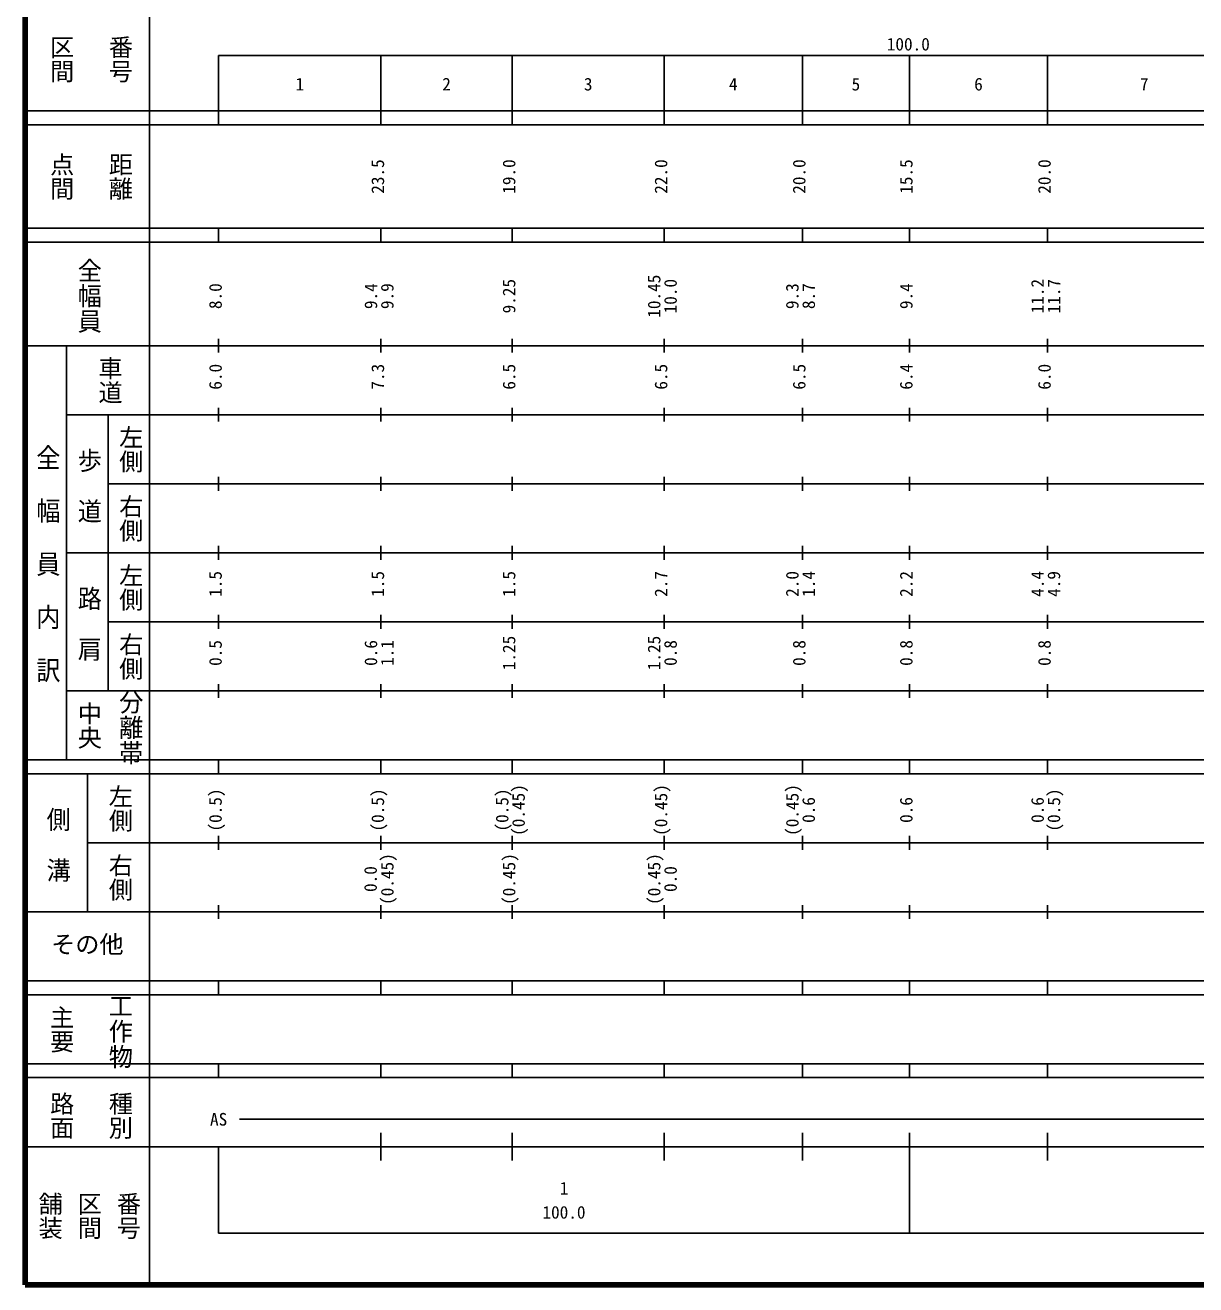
# Model space of a CAD drawing. Units: millimetres on the paper, enlarged 1000 times. Extents: x 40000 to 680000, y 20000 to 380000.
# Drawn here: x 40000 to 209453, y 20000 to 202409 of the extents above; entities that cross this region are included whole.
import ezdxf
from ezdxf.enums import TextEntityAlignment as Align

# ---------------------------------------------------------------- set-up
doc = ezdxf.new("R2010")
doc.units = ezdxf.units.MM
doc.header["$LTSCALE"] = 1000
doc.layers.add('M-TTL', color=2, linetype='Continuous', lineweight=140)
doc.layers.add('M-TTL-BAND', color=7, linetype='Continuous', lineweight=25)
doc.styles.add('@ＭＳ ゴシック', font='')
doc.styles.add('ＭＳ ゴシック', font='')
doc.styles.get('@ＭＳ ゴシック').set_extended_font_data('@MS Gothic')
doc.styles.get('ＭＳ ゴシック').set_extended_font_data('MS Gothic')

msp = doc.modelspace()

# ---------------------------------------------------------------- linework, layer by layer
at = {"layer": 'M-TTL'}
for p, q in [((40000, 380000), (40000, 20000)), ((40000, 20000), (680000, 20000))]:
    msp.add_line(p, q, dxfattribs=at)
at = {"layer": 'M-TTL-BAND'}
for p, q in [((58000, 370000), (58000, 20000)), ((68000, 198000), (579000, 198000)), ((68000, 198000), (68000, 188000)), ((91500, 188000), (91500, 198000)), ((110500, 188000), (110500, 198000)), ((132500, 188000), (132500, 198000)), ((152500, 188000), (152500, 198000)), ((168000, 188000), (168000, 198000)), ((188000, 188000), (188000, 198000)), ((40000, 190000), (579000, 190000)), ((40000, 188000), (579000, 188000)), ((40000, 173000), (579000, 173000)), ((68000, 171000), (68000, 173000)), ((91500, 171000), (91500, 173000)), ((110500, 171000), (110500, 173000)), ((132500, 171000), (132500, 173000)), ((152500, 171000), (152500, 173000)), ((168000, 171000), (168000, 173000)), ((188000, 171000), (188000, 173000)), ((40000, 171000), (579000, 171000)), ((68000, 155000), (68000, 157000)), ((91500, 155000), (91500, 157000)), ((110500, 155000), (110500, 157000)), ((132500, 155000), (132500, 157000)), ((152500, 155000), (152500, 157000)), ((168000, 155000), (168000, 157000)), ((188000, 155000), (188000, 157000)), ((40000, 156000), (579000, 156000)), ((46000, 96000), (46000, 156000)), ((46000, 146000), (579000, 146000)), ((52000, 146000), (52000, 106000)), ((68000, 145000), (68000, 147000)), ((91500, 145000), (91500, 147000)), ((110500, 145000), (110500, 147000)), ((132500, 145000), (132500, 147000)), ((152500, 145000), (152500, 147000)), ((168000, 145000), (168000, 147000)), ((188000, 145000), (188000, 147000)), ((68000, 135000), (68000, 137000)), ((91500, 135000), (91500, 137000)), ((110500, 135000), (110500, 137000)), ((132500, 135000), (132500, 137000)), ((152500, 135000), (152500, 137000)), ((168000, 135000), (168000, 137000)), ((188000, 135000), (188000, 137000)), ((52000, 136000), (579000, 136000)), ((46000, 126000), (579000, 126000)), ((68000, 125000), (68000, 127000)), ((91500, 125000), (91500, 127000)), ((110500, 125000), (110500, 127000)), ((132500, 125000), (132500, 127000)), ((152500, 125000), (152500, 127000)), ((168000, 125000), (168000, 127000)), ((188000, 125000), (188000, 127000)), ((68000, 115000), (68000, 117000)), ((91500, 115000), (91500, 117000)), ((110500, 115000), (110500, 117000)), ((132500, 115000), (132500, 117000)), ((152500, 115000), (152500, 117000)), ((168000, 115000), (168000, 117000)), ((188000, 115000), (188000, 117000)), ((52000, 116000), (579000, 116000)), ((46000, 106000), (579000, 106000)), ((68000, 105000), (68000, 107000)), ((91500, 105000), (91500, 107000)), ((110500, 105000), (110500, 107000)), ((132500, 105000), (132500, 107000)), ((152500, 105000), (152500, 107000)), ((168000, 105000), (168000, 107000)), ((188000, 105000), (188000, 107000)), ((40000, 96000), (579000, 96000)), ((68000, 94000), (68000, 96000)), ((91500, 94000), (91500, 96000)), ((110500, 94000), (110500, 96000)), ((132500, 94000), (132500, 96000)), ((152500, 94000), (152500, 96000)), ((168000, 94000), (168000, 96000)), ((188000, 94000), (188000, 96000)), ((40000, 94000), (579000, 94000)), ((49000, 94000), (49000, 74000)), ((49000, 84000), (579000, 84000)), ((68000, 83000), (68000, 85000)), ((91500, 83000), (91500, 85000)), ((110500, 83000), (110500, 85000)), ((132500, 83000), (132500, 85000)), ((152500, 83000), (152500, 85000)), ((168000, 83000), (168000, 85000)), ((188000, 83000), (188000, 85000)), ((68000, 73000), (68000, 75000)), ((91500, 73000), (91500, 75000)), ((110500, 73000), (110500, 75000)), ((132500, 73000), (132500, 75000)), ((152500, 73000), (152500, 75000)), ((168000, 73000), (168000, 75000)), ((188000, 73000), (188000, 75000)), ((40000, 74000), (579000, 74000)), ((40000, 64000), (579000, 64000)), ((68000, 62000), (68000, 64000)), ((91500, 62000), (91500, 64000)), ((110500, 62000), (110500, 64000)), ((132500, 62000), (132500, 64000)), ((152500, 62000), (152500, 64000)), ((168000, 62000), (168000, 64000)), ((188000, 62000), (188000, 64000)), ((40000, 62000), (579000, 62000)), ((40000, 52000), (579000, 52000)), ((68000, 50000), (68000, 52000)), ((91500, 50000), (91500, 52000)), ((110500, 50000), (110500, 52000)), ((132500, 50000), (132500, 52000)), ((152500, 50000), (152500, 52000)), ((168000, 50000), (168000, 52000)), ((188000, 50000), (188000, 52000)), ((40000, 50000), (579000, 50000)), ((71000, 44000), (533000, 44000)), ((91500, 38000), (91500, 42000)), ((110500, 38000), (110500, 42000)), ((132500, 38000), (132500, 42000)), ((152500, 38000), (152500, 42000)), ((168000, 27500), (168000, 42000)), ((188000, 38000), (188000, 42000)), ((40000, 40000), (579000, 40000)), ((68000, 40000), (68000, 27500)), ((68000, 27500), (579000, 27500))]:
    msp.add_line(p, q, dxfattribs=at)

# ---------------------------------------------------------------- texts
for s, height, rotation, style, p in [('番号', 2566, 270, '@ＭＳ ゴシック', (51750, 201000)), ('区間', 2566, 270, '@ＭＳ ゴシック', (43250, 201000)), ('点間', 2566, 270, '@ＭＳ ゴシック', (43250, 184000)), ('距離', 2566, 270, '@ＭＳ ゴシック', (51750, 184000)), ('23.5', 1833, 90, 'ＭＳ ゴシック', (92500, 178000)), ('19.0', 1833, 90, 'ＭＳ ゴシック', (111500, 178000)), ('22.0', 1833, 90, 'ＭＳ ゴシック', (133500, 178000)), ('20.0', 1833, 90, 'ＭＳ ゴシック', (153500, 178000)), ('15.5', 1833, 90, 'ＭＳ ゴシック', (169000, 178000)), ('20.0', 1833, 90, 'ＭＳ ゴシック', (189000, 178000)), ('10.45', 1833, 90, 'ＭＳ ゴシック', (132500, 160049)), ('8.0', 1833, 90, 'ＭＳ ゴシック', (69000, 161299)), ('9.4', 1833, 90, 'ＭＳ ゴシック', (91500, 161299)), ('9.9', 1833, 90, 'ＭＳ ゴシック', (93870, 161299)), ('9.25', 1833, 90, 'ＭＳ ゴシック', (111500, 160674)), ('10.0', 1833, 90, 'ＭＳ ゴシック', (134870, 160674)), ('9.3', 1833, 90, 'ＭＳ ゴシック', (152500, 161299)), ('8.7', 1833, 90, 'ＭＳ ゴシック', (154870, 161299)), ('9.4', 1833, 90, 'ＭＳ ゴシック', (169000, 161299)), ('11.2', 1833, 90, 'ＭＳ ゴシック', (188000, 160674)), ('11.7', 1833, 90, 'ＭＳ ゴシック', (190370, 160674)), ('車道', 2566, 270, '@ＭＳ ゴシック', (50250, 154500)), ('6.0', 1833, 90, 'ＭＳ ゴシック', (69000, 149625)), ('6.4', 1833, 90, 'ＭＳ ゴシック', (169000, 149625)), ('6.0', 1833, 90, 'ＭＳ ゴシック', (189000, 149625)), ('7.3', 1833, 90, 'ＭＳ ゴシック', (92500, 149625)), ('6.5', 1833, 90, 'ＭＳ ゴシック', (111500, 149625)), ('6.5', 1833, 90, 'ＭＳ ゴシック', (133500, 149625)), ('6.5', 1833, 90, 'ＭＳ ゴシック', (153500, 149625)), ('左側', 2566, 270, '@ＭＳ ゴシック', (53250, 144500)), ('右側', 2566, 270, '@ＭＳ ゴシック', (53250, 134500)), ('左側', 2566, 270, '@ＭＳ ゴシック', (53250, 124500)), ('1.5', 1833, 90, 'ＭＳ ゴシック', (69000, 119625)), ('1.5', 1833, 90, 'ＭＳ ゴシック', (92500, 119625)), ('1.5', 1833, 90, 'ＭＳ ゴシック', (111500, 119625)), ('2.7', 1833, 90, 'ＭＳ ゴシック', (133500, 119625)), ('2.0', 1833, 90, 'ＭＳ ゴシック', (152500, 119625)), ('1.4', 1833, 90, 'ＭＳ ゴシック', (154870, 119625)), ('2.2', 1833, 90, 'ＭＳ ゴシック', (169000, 119625)), ('4.4', 1833, 90, 'ＭＳ ゴシック', (188000, 119625)), ('4.9', 1833, 90, 'ＭＳ ゴシック', (190370, 119625)), ('右側', 2566, 270, '@ＭＳ ゴシック', (53250, 114500)), ('0.5', 1833, 90, 'ＭＳ ゴシック', (69000, 109625)), ('0.6', 1833, 90, 'ＭＳ ゴシック', (91500, 109625)), ('1.1', 1833, 90, 'ＭＳ ゴシック', (93870, 109625)), ('1.25', 1833, 90, 'ＭＳ ゴシック', (111500, 109000)), ('1.25', 1833, 90, 'ＭＳ ゴシック', (132500, 109000)), ('0.8', 1833, 90, 'ＭＳ ゴシック', (134870, 109625)), ('0.8', 1833, 90, 'ＭＳ ゴシック', (153500, 109625)), ('0.8', 1833, 90, 'ＭＳ ゴシック', (169000, 109625)), ('0.8', 1833, 90, 'ＭＳ ゴシック', (189000, 109625)), ('中央', 2566, 270, '@ＭＳ ゴシック', (47250, 104500)), ('左側', 2566, 270, '@ＭＳ ゴシック', (51750, 92500)), ('(0.5)', 1833, 90, 'ＭＳ ゴシック', (69000, 85639)), ('(0.5)', 1833, 90, 'ＭＳ ゴシック', (92500, 85639)), ('(0.5)', 1833, 90, 'ＭＳ ゴシック', (110500, 85639)), ('(0.45)', 1833, 90, 'ＭＳ ゴシック', (112870, 85014)), ('(0.45)', 1833, 90, 'ＭＳ ゴシック', (133500, 85014)), ('(0.45)', 1833, 90, 'ＭＳ ゴシック', (152500, 85014)), ('(0.5)', 1833, 90, 'ＭＳ ゴシック', (190370, 85639)), ('0.6', 1833, 90, 'ＭＳ ゴシック', (154870, 86889)), ('0.6', 1833, 90, 'ＭＳ ゴシック', (169000, 86889)), ('0.6', 1833, 90, 'ＭＳ ゴシック', (188000, 86889)), ('右側', 2566, 270, '@ＭＳ ゴシック', (51750, 82500)), ('(0.45)', 1833, 90, 'ＭＳ ゴシック', (93870, 75014)), ('(0.45)', 1833, 90, 'ＭＳ ゴシック', (111500, 75014)), ('(0.45)', 1833, 90, 'ＭＳ ゴシック', (132500, 75014)), ('0.0', 1833, 90, 'ＭＳ ゴシック', (91451, 76889)), ('0.0', 1833, 90, 'ＭＳ ゴシック', (134870, 76889)), ('主要', 2566, 270, '@ＭＳ ゴシック', (43250, 60500)), ('路面', 2566, 270, '@ＭＳ ゴシック', (43250, 48000)), ('種別', 2566, 270, '@ＭＳ ゴシック', (51750, 48000)), ('舗装', 2566, 270, '@ＭＳ ゴシック', (41583, 33500)), ('区間', 2566, 270, '@ＭＳ ゴシック', (47250, 33500)), ('番号', 2566, 270, '@ＭＳ ゴシック', (52917, 33500))]:
    msp.add_text(s, height=height, rotation=rotation, dxfattribs=dict(at, style=style)).set_placement(p, align=Align.BOTTOM_LEFT)
at = {"layer": 'M-TTL-BAND', "style": 'ＭＳ ゴシック'}
for s, height, p in [('100.0', 1833, (164719, 198195)), ('1', 1833, (79125, 192405)), ('2', 1833, (100375, 192405)), ('3', 1833, (120875, 192405)), ('4', 1833, (141875, 192405)), ('5', 1833, (159625, 192405)), ('6', 1833, (177375, 192405)), ('7', 1833, (201375, 192405)), ('その他', 2566, (43750, 67250)), ('AS', 1833, (66750, 42500)), ('1', 1833, (117375, 32523)), ('100.0', 1833, (114875, 29033))]:
    msp.add_text(s, height=height, dxfattribs=at).set_placement(p, align=Align.BOTTOM_LEFT)
at = {"layer": 'M-TTL-BAND', "style": '@ＭＳ ゴシック'}
for s, width, p in [('全幅員', 1.05, (47250, 168750)), ('全\u3000幅\u3000員\u3000内\u3000訳', 1.1, (41250, 141750)), ('歩\u3000道', 1.05, (47250, 141250)), ('路\u3000肩', 1.05, (47250, 121250)), ('分離帯', 1.05, (53250, 106250)), ('側\u3000溝', 1.05, (42750, 89250)), ('工作物', 1.05, (51750, 62250))]:
    msp.add_text(s, height=2566, rotation=270, dxfattribs=dict(at, width=width)).set_placement(p, align=Align.BOTTOM_LEFT)

doc.saveas('drawing.dxf')
